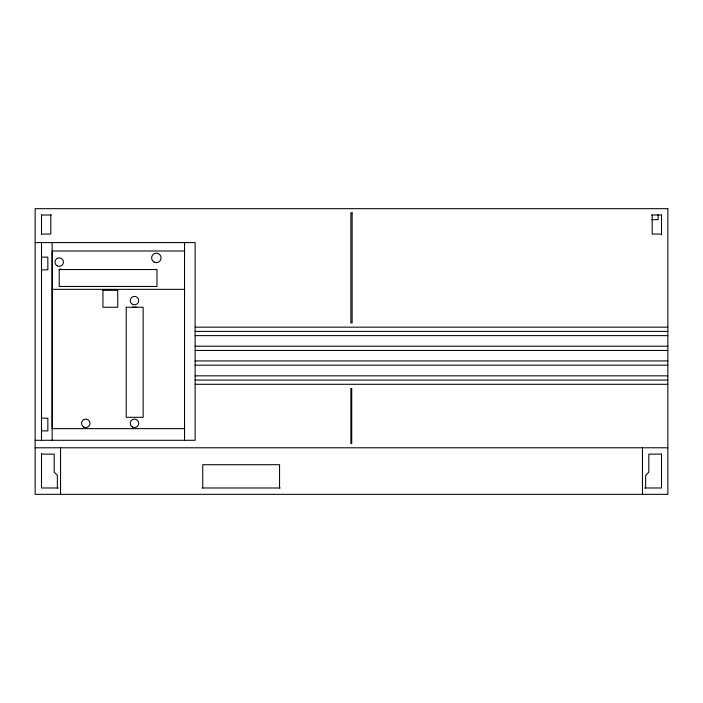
<?xml version="1.0" encoding="UTF-8"?>
<svg xmlns="http://www.w3.org/2000/svg" width="703" height="703" viewBox="0 0 703 703"><rect width="100%" height="100%" fill="white"/><g stroke="black" fill="none" stroke-linecap="round" stroke-linejoin="round"><path stroke-width="1.05" d="M41.459 215.013L51.381 215.013M651.628 215.013L661.541 215.013M651.795 219.67L658.113 219.67L658.113 214.67M41.459 234.055L50.809 234.055L50.809 215.013M661.541 234.055L652.191 234.055L652.191 215.013M35.15 242.588L195.126 242.588L195.126 440.289L35.15 440.289M184.537 250.989L52.154 250.989L52.154 428.645L184.537 428.645M41.495 257.131L47.848 257.131L47.848 269.829L41.495 269.829M52.154 289.346L184.537 289.346M195.126 327.167L667.85 327.167M195.126 331.394L667.85 331.394M195.126 335.63L667.85 335.63M195.126 346.21L667.85 346.21M195.126 350.446L667.85 350.446M195.126 360.938L667.85 360.938M195.126 365.173L667.85 365.173M195.126 375.841L667.85 375.841M195.126 380.068L667.85 380.068M195.126 384.295L667.85 384.295M41.495 418.188L47.848 418.188L47.848 430.886L41.495 430.886M35.15 447.785L667.85 447.785M41.495 454.129L54.193 454.129L54.193 472.126L57.365 475.307L57.365 487.987M661.505 454.129L648.807 454.129L648.807 472.205L645.635 475.386L645.635 487.987M58.428 487.987L41.495 487.987L41.495 453.294M202.183 487.987L280.137 487.987M644.572 487.987L661.505 487.987L661.505 454.033M661.505 215.013L661.505 234.987M642.454 447.785L642.454 494.332M279.557 487.987L279.557 464.709L202.745 464.709L202.745 487.987M184.537 242.359L184.537 440.368M60.546 447.785L60.546 494.332M52.154 242.465L52.154 440.368M41.495 215.013L41.495 234.055M41.495 242.403L41.495 440.377M61.047 269.012A7.065 7.065 0 0 1 59.219 269.249M136.189 307.035A6.661 6.661 0 0 1 132.744 307.035M59.219 269.539L59.219 286.464L156.98 286.464L156.98 269.539L59.219 269.539M102.946 290.33L102.946 307.255L117.752 307.255L117.752 290.33L102.946 290.33M126.215 307.255L126.215 417.292L143.148 417.292L143.148 307.255L126.215 307.255M667.85 208.668L35.15 208.668L35.15 494.332L667.85 494.332L667.85 208.668M352.133 212.895L350.867 212.895L350.867 322.932L352.133 322.932L352.133 212.895M351.711 388.531L350.867 388.531L350.867 443.549L351.711 443.549L351.711 388.531M57.101 265.796A4.236 4.236 0 0 0 63.455 262.131A4.236 4.236 0 0 0 57.101 258.467A4.236 4.236 0 0 0 57.101 265.796M153.975 262.008A4.745 4.745 0 0 0 161.092 257.896A4.745 4.745 0 0 0 153.975 253.783A4.745 4.745 0 0 0 153.975 262.008M132.349 304.267A4.236 4.236 0 0 0 138.702 300.603A4.236 4.236 0 0 0 132.349 296.938A4.236 4.236 0 0 0 132.349 304.267M132.349 426.993A4.236 4.236 0 0 0 138.702 423.329A4.236 4.236 0 0 0 132.349 419.665A4.236 4.236 0 0 0 132.349 426.993M83.683 426.993A4.236 4.236 0 0 0 90.028 423.329A4.236 4.236 0 0 0 83.683 419.665A4.236 4.236 0 0 0 83.683 426.993"/></g></svg>
